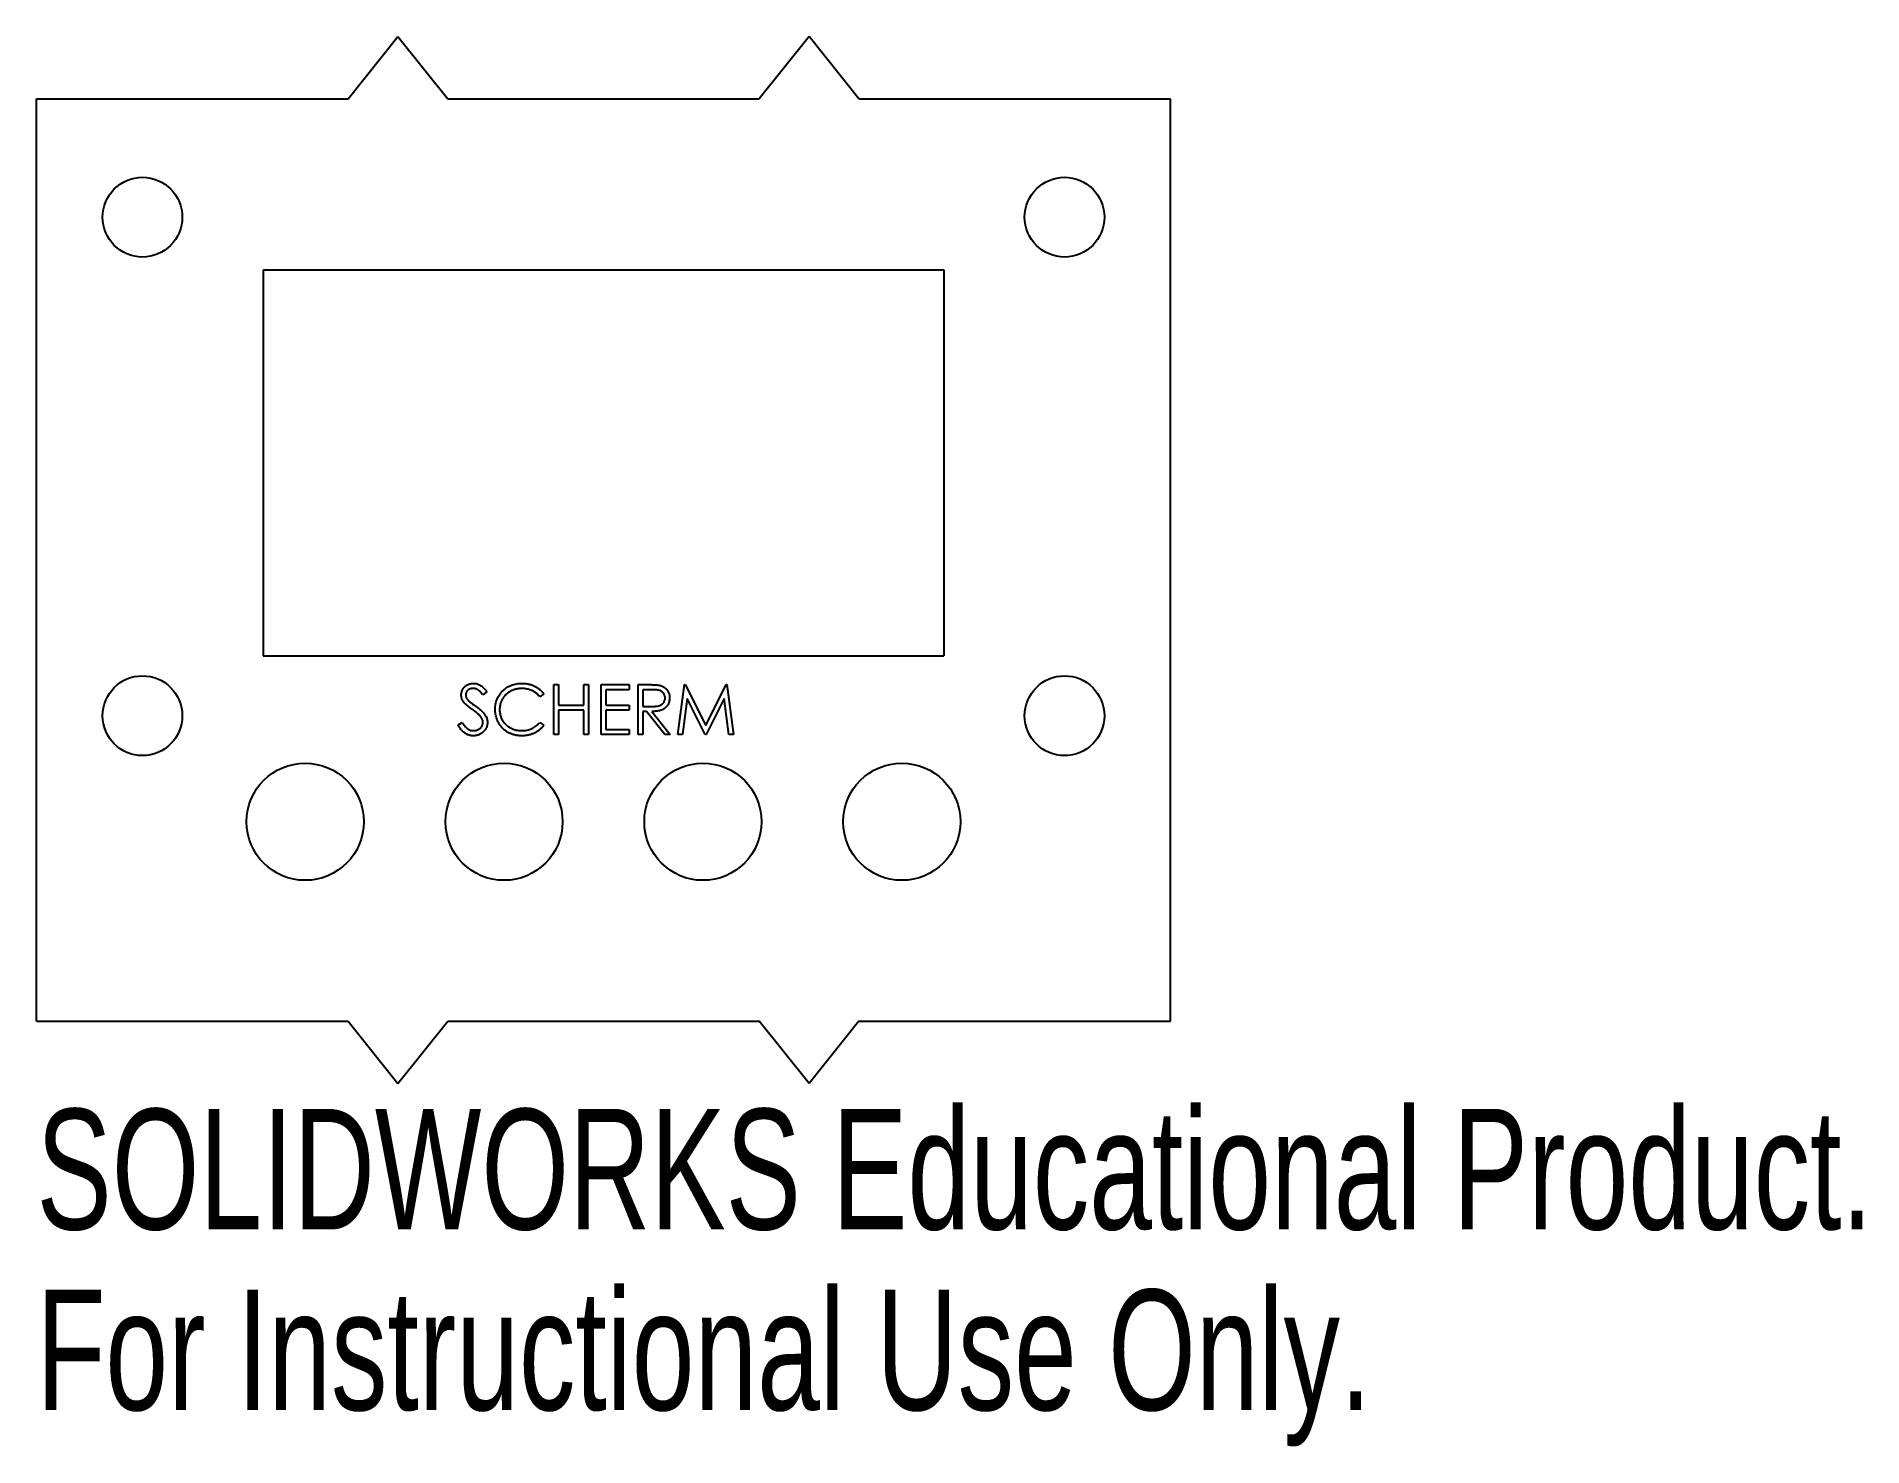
# Model space of a CAD drawing. Header units: millimetres. Extents: x 0 to 73.3, y -17.1 to 39.5.
import ezdxf

# ---------------------------------------------------------------- set-up
doc = ezdxf.new("R2010")
doc.units = ezdxf.units.MM
doc.styles.add('SLDTEXTSTYLE0', font='TXT', dxfattribs={"width": 0.7})

msp = doc.modelspace()

# ---------------------------------------------------------------- linework, layer by layer
at = {"color": 7, "linetype": 'Continuous', "lineweight": 25}
for p, q in [((12.5, 37), (14.5, 39.5)), ((14.5, 39.5), (16.5, 37)), ((31, 39.5), (29, 37)), ((33, 37), (31, 39.5)), ((0, 0), (0, 37)), ((0, 37), (12.5, 37)), ((16.5, 37), (29, 37)), ((33, 37), (45.5, 37)), ((45.5, 0), (45.5, 37)), ((9.1, 30.14), (9.1, 14.659)), ((9.1, 30.14), (36.4, 30.14)), ((36.4, 30.14), (36.4, 14.659)), ((9.1, 14.659), (36.4, 14.659)), ((18.069, 13.213), (17.907, 13.09)), ((20.762, 13.5), (20.941, 13.5)), ((20.762, 11.5), (20.762, 13.5)), ((20.941, 13.5), (20.941, 12.679)), ((21.967, 13.5), (22.146, 13.5)), ((21.967, 12.679), (21.967, 13.5)), ((22.146, 13.5), (22.146, 11.5)), ((22.659, 13.5), (23.787, 13.5)), ((22.659, 11.5), (22.659, 13.5)), ((22.839, 13.295), (22.839, 12.679)), ((23.787, 13.295), (22.839, 13.295)), ((23.787, 13.5), (23.787, 13.295)), ((24.146, 13.5), (24.546, 13.5)), ((24.146, 11.5), (24.146, 13.5)), ((24.326, 13.295), (24.326, 12.628)), ((24.701, 13.295), (24.326, 13.295)), ((25.736, 11.5), (26, 13.5)), ((26, 13.5), (26.026, 13.5)), ((26.026, 13.5), (26.851, 11.859)), ((26.851, 11.859), (27.675, 13.5)), ((27.675, 13.5), (27.701, 13.5)), ((27.701, 13.5), (27.967, 11.5)), ((20.351, 13.133), (20.194, 13.013)), ((20.941, 12.679), (21.967, 12.679)), ((20.941, 12.474), (20.941, 11.5)), ((21.967, 12.474), (20.941, 12.474)), ((21.967, 11.5), (21.967, 12.474)), ((22.839, 12.679), (23.787, 12.679)), ((22.839, 12.474), (22.839, 11.705)), ((23.787, 12.474), (22.839, 12.474)), ((23.787, 12.679), (23.787, 12.474)), ((24.326, 12.628), (24.692, 12.625)), ((26.108, 12.942), (25.917, 11.5)), ((26.833, 11.5), (26.108, 12.942)), ((27.595, 12.939), (26.873, 11.5)), ((27.786, 11.5), (27.595, 12.939)), ((16.915, 11.886), (17.085, 11.987)), ((20.194, 11.987), (20.351, 11.868)), ((24.326, 12.423), (24.326, 11.5)), ((24.472, 12.423), (24.326, 12.423)), ((25.206, 11.5), (24.472, 12.423)), ((24.693, 12.423), (25.428, 11.5)), ((20.941, 11.5), (20.762, 11.5)), ((22.146, 11.5), (21.967, 11.5)), ((23.787, 11.5), (22.659, 11.5)), ((22.839, 11.705), (23.787, 11.705)), ((23.787, 11.705), (23.787, 11.5)), ((24.326, 11.5), (24.146, 11.5)), ((25.428, 11.5), (25.206, 11.5)), ((25.917, 11.5), (25.736, 11.5)), ((26.873, 11.5), (26.833, 11.5)), ((27.967, 11.5), (27.786, 11.5)), ((0, 0), (12.5, 0)), ((12.5, 0), (14.5, -2.5)), ((14.5, -2.5), (16.5, 0)), ((16.5, 0), (29, 0)), ((31, -2.5), (29, 0)), ((33, 0), (31, -2.5)), ((33, 0), (45.5, 0))]:
    msp.add_line(p, q, dxfattribs=at)
for centre, radius in [((4.25, 32.253), 1.6), ((41.25, 32.253), 1.6), ((4.25, 12.253), 1.6), ((41.25, 12.253), 1.6), ((10.78, 8), 2.35), ((18.76, 8), 2.35), ((26.74, 8), 2.35), ((34.72, 8), 2.35)]:
    msp.add_circle(centre, radius, dxfattribs=at)
for points, knots in [([(17.044, 13.085), (17.044, 13.106), (17.046, 13.148), (17.058, 13.209), (17.078, 13.267), (17.106, 13.322), (17.141, 13.372), (17.182, 13.418), (17.231, 13.457), (17.285, 13.491), (17.344, 13.518), (17.406, 13.538), (17.47, 13.549), (17.514, 13.55), (17.536, 13.551)], [0, 0, 0, 0, 0.083785, 0.16578, 0.24628, 0.327461, 0.408797, 0.489715, 0.571376, 0.655523, 0.741019, 0.826547, 0.911989, 1, 1, 1, 1]), ([(17.516, 13.346), (17.496, 13.345), (17.456, 13.344), (17.399, 13.33), (17.348, 13.307), (17.305, 13.274), (17.268, 13.236), (17.242, 13.192), (17.226, 13.144), (17.224, 13.11), (17.223, 13.093)], [0, 0, 0, 0, 0.143073, 0.275903, 0.402371, 0.528414, 0.650356, 0.765895, 0.880774, 1, 1, 1, 1]), ([(17.907, 13.09), (17.897, 13.102), (17.878, 13.127), (17.85, 13.161), (17.823, 13.192), (17.796, 13.219), (17.771, 13.243), (17.747, 13.264), (17.724, 13.282), (17.695, 13.3), (17.659, 13.319), (17.613, 13.335), (17.565, 13.344), (17.533, 13.346), (17.516, 13.346)], [0, 0, 0, 0, 0.098469, 0.189629, 0.274184, 0.352183, 0.423199, 0.488551, 0.548473, 0.60144, 0.701198, 0.799592, 0.898545, 1, 1, 1, 1]), ([(17.536, 13.551), (17.56, 13.55), (17.607, 13.549), (17.676, 13.535), (17.742, 13.512), (17.796, 13.485), (17.837, 13.459), (17.869, 13.435), (17.902, 13.407), (17.935, 13.376), (17.968, 13.34), (18.001, 13.301), (18.036, 13.259), (18.058, 13.228), (18.069, 13.213)], [0, 0, 0, 0, 0.107233, 0.213252, 0.31883, 0.426794, 0.483646, 0.543604, 0.608308, 0.677127, 0.750686, 0.828713, 0.91219, 1, 1, 1, 1]), ([(18.403, 12.512), (18.404, 12.548), (18.405, 12.618), (18.42, 12.722), (18.444, 12.822), (18.478, 12.917), (18.521, 13.008), (18.574, 13.094), (18.637, 13.176), (18.708, 13.252), (18.787, 13.322), (18.871, 13.384), (18.961, 13.435), (19.055, 13.478), (19.154, 13.511), (19.258, 13.534), (19.367, 13.549), (19.441, 13.55), (19.479, 13.551)], [0, 0, 0, 0, 0.064558, 0.127014, 0.187955, 0.248014, 0.307748, 0.368235, 0.42947, 0.492743, 0.556258, 0.618217, 0.679655, 0.741246, 0.803415, 0.866815, 0.932328, 1, 1, 1, 1]), ([(19.468, 13.346), (19.447, 13.346), (19.408, 13.345), (19.348, 13.339), (19.29, 13.331), (19.233, 13.318), (19.177, 13.302), (19.123, 13.283), (19.069, 13.26), (19.017, 13.233), (18.967, 13.204), (18.919, 13.172), (18.875, 13.137), (18.833, 13.1), (18.794, 13.061), (18.758, 13.019), (18.725, 12.975), (18.695, 12.928), (18.668, 12.88), (18.646, 12.83), (18.626, 12.778), (18.61, 12.725), (18.597, 12.67), (18.589, 12.614), (18.583, 12.557), (18.582, 12.518), (18.582, 12.498)], [0, 0, 0, 0, 0.043955, 0.087502, 0.130463, 0.172752, 0.215403, 0.25765, 0.300153, 0.343121, 0.385925, 0.427686, 0.468818, 0.509492, 0.549883, 0.58998, 0.630405, 0.670869, 0.711384, 0.751627, 0.791776, 0.832459, 0.873319, 0.914543, 0.956924, 1, 1, 1, 1]), ([(20.194, 13.013), (20.183, 13.026), (20.161, 13.053), (20.125, 13.09), (20.088, 13.125), (20.049, 13.158), (20.008, 13.187), (19.966, 13.215), (19.922, 13.239), (19.861, 13.269), (19.781, 13.3), (19.68, 13.327), (19.575, 13.343), (19.504, 13.345), (19.468, 13.346)], [0, 0, 0, 0, 0.0631633, 0.1254749, 0.1871212, 0.2482943, 0.3092949, 0.3698501, 0.4309734, 0.492456, 0.616148, 0.7408437, 0.8681826, 1, 1, 1, 1]), ([(19.479, 13.551), (19.502, 13.551), (19.547, 13.55), (19.614, 13.545), (19.68, 13.536), (19.744, 13.524), (19.806, 13.509), (19.867, 13.49), (19.926, 13.467), (19.983, 13.442), (20.037, 13.413), (20.09, 13.381), (20.14, 13.347), (20.188, 13.31), (20.232, 13.27), (20.275, 13.227), (20.315, 13.181), (20.339, 13.149), (20.351, 13.133)], [0, 0, 0, 0, 0.068548, 0.135683, 0.201215, 0.265682, 0.329267, 0.392395, 0.45507, 0.517127, 0.57879, 0.63974, 0.700192, 0.759806, 0.819628, 0.879355, 0.939512, 1, 1, 1, 1]), ([(24.546, 13.5), (24.573, 13.5), (24.624, 13.5), (24.698, 13.499), (24.765, 13.496), (24.825, 13.494), (24.878, 13.489), (24.925, 13.485), (24.965, 13.48), (24.989, 13.475), (25, 13.473)], [0, 0, 0, 0, 0.1762578, 0.3384344, 0.4848221, 0.6171576, 0.7346984, 0.8373852, 0.9263724, 1, 1, 1, 1]), ([(25.223, 12.966), (25.222, 12.982), (25.221, 13.014), (25.21, 13.06), (25.191, 13.104), (25.166, 13.145), (25.135, 13.183), (25.099, 13.215), (25.058, 13.241), (25.02, 13.258), (24.987, 13.269), (24.957, 13.276), (24.924, 13.282), (24.887, 13.286), (24.846, 13.29), (24.801, 13.293), (24.752, 13.295), (24.718, 13.295), (24.701, 13.295)], [0, 0, 0, 0, 0.068814, 0.136365, 0.204019, 0.273064, 0.342913, 0.410965, 0.479169, 0.549308, 0.587652, 0.630647, 0.678879, 0.731934, 0.791111, 0.855283, 0.925086, 1, 1, 1, 1]), ([(25, 13.473), (25.014, 13.469), (25.043, 13.462), (25.085, 13.447), (25.125, 13.429), (25.162, 13.409), (25.197, 13.385), (25.231, 13.359), (25.262, 13.329), (25.291, 13.297), (25.318, 13.263), (25.34, 13.226), (25.36, 13.187), (25.375, 13.146), (25.388, 13.104), (25.397, 13.059), (25.402, 13.013), (25.402, 12.981), (25.403, 12.965)], [0, 0, 0, 0, 0.064217, 0.127064, 0.188745, 0.249132, 0.309453, 0.369827, 0.43065, 0.492352, 0.554072, 0.61569, 0.676798, 0.738439, 0.801317, 0.865185, 0.931641, 1, 1, 1, 1]), ([(17.155, 12.78), (17.147, 12.792), (17.129, 12.815), (17.106, 12.851), (17.087, 12.888), (17.071, 12.926), (17.059, 12.965), (17.05, 13.004), (17.044, 13.044), (17.044, 13.071), (17.044, 13.085)], [0, 0, 0, 0, 0.133507, 0.262559, 0.388264, 0.512667, 0.633722, 0.755394, 0.877553, 1, 1, 1, 1]), ([(17.483, 12.508), (17.462, 12.523), (17.422, 12.552), (17.366, 12.594), (17.315, 12.633), (17.271, 12.669), (17.233, 12.701), (17.201, 12.73), (17.176, 12.756), (17.162, 12.772), (17.155, 12.78)], [0, 0, 0, 0, 0.181535, 0.347082, 0.495568, 0.628357, 0.74552, 0.845831, 0.930782, 1, 1, 1, 1]), ([(17.223, 13.093), (17.223, 13.082), (17.224, 13.061), (17.23, 13.029), (17.238, 12.997), (17.251, 12.966), (17.269, 12.934), (17.292, 12.902), (17.321, 12.868), (17.343, 12.846), (17.355, 12.835)], [0, 0, 0, 0, 0.107285, 0.214746, 0.322939, 0.434116, 0.553412, 0.686073, 0.834256, 1, 1, 1, 1]), ([(17.355, 12.835), (17.359, 12.831), (17.37, 12.821), (17.389, 12.806), (17.414, 12.787), (17.444, 12.764), (17.481, 12.737), (17.524, 12.707), (17.572, 12.672), (17.606, 12.648), (17.624, 12.635)], [0, 0, 0, 0, 0.052594, 0.124952, 0.218094, 0.333502, 0.468789, 0.624938, 0.801683, 1, 1, 1, 1]), ([(17.844, 12.189), (17.835, 12.201), (17.816, 12.225), (17.784, 12.26), (17.746, 12.297), (17.703, 12.337), (17.655, 12.377), (17.603, 12.42), (17.545, 12.464), (17.504, 12.493), (17.483, 12.508)], [0, 0, 0, 0, 0.0902792, 0.1895299, 0.2991979, 0.4189259, 0.5483763, 0.6881364, 0.8390835, 1, 1, 1, 1]), ([(17.624, 12.635), (17.645, 12.62), (17.688, 12.589), (17.747, 12.543), (17.802, 12.498), (17.85, 12.454), (17.894, 12.412), (17.933, 12.372), (17.966, 12.332), (18.002, 12.281), (18.039, 12.219), (18.071, 12.143), (18.091, 12.067), (18.094, 12.015), (18.095, 11.99)], [0, 0, 0, 0, 0.096972, 0.187773, 0.272396, 0.351321, 0.424335, 0.491909, 0.554233, 0.611268, 0.716348, 0.81454, 0.908495, 1, 1, 1, 1]), ([(18.656, 11.798), (18.636, 11.823), (18.596, 11.873), (18.544, 11.953), (18.5, 12.037), (18.464, 12.124), (18.437, 12.216), (18.417, 12.311), (18.405, 12.41), (18.403, 12.477), (18.403, 12.512)], [0, 0, 0, 0, 0.124329, 0.247156, 0.36878, 0.490734, 0.613614, 0.738958, 0.867311, 1, 1, 1, 1]), ([(18.582, 12.498), (18.583, 12.468), (18.584, 12.41), (18.597, 12.325), (18.616, 12.244), (18.645, 12.167), (18.68, 12.092), (18.725, 12.023), (18.777, 11.956), (18.836, 11.894), (18.902, 11.838), (18.972, 11.788), (19.046, 11.747), (19.125, 11.713), (19.208, 11.686), (19.295, 11.668), (19.386, 11.656), (19.448, 11.654), (19.48, 11.654)], [0, 0, 0, 0, 0.064323, 0.12629, 0.186726, 0.246146, 0.305576, 0.365429, 0.426326, 0.48884, 0.551725, 0.613919, 0.675484, 0.737334, 0.800229, 0.864502, 0.931041, 1, 1, 1, 1]), ([(24.692, 12.625), (24.709, 12.625), (24.742, 12.625), (24.79, 12.628), (24.835, 12.63), (24.876, 12.634), (24.914, 12.639), (24.948, 12.646), (24.979, 12.653), (25.015, 12.665), (25.055, 12.683), (25.098, 12.71), (25.135, 12.743), (25.167, 12.781), (25.192, 12.823), (25.21, 12.869), (25.221, 12.916), (25.222, 12.949), (25.223, 12.966)], [0, 0, 0, 0, 0.0716681, 0.1389133, 0.2011846, 0.2591244, 0.312255, 0.3606815, 0.4050861, 0.4451017, 0.5187778, 0.5894616, 0.6584622, 0.7272832, 0.7963225, 0.8631749, 0.9309494, 1, 1, 1, 1]), ([(25.403, 12.965), (25.402, 12.938), (25.4, 12.886), (25.385, 12.811), (25.36, 12.741), (25.325, 12.675), (25.281, 12.617), (25.229, 12.565), (25.167, 12.522), (25.11, 12.492), (25.059, 12.473), (25.017, 12.459), (24.972, 12.449), (24.923, 12.439), (24.87, 12.432), (24.815, 12.427), (24.755, 12.424), (24.714, 12.423), (24.693, 12.423)], [0, 0, 0, 0, 0.07878, 0.153721, 0.226714, 0.299191, 0.37119, 0.443006, 0.516689, 0.593217, 0.633873, 0.676989, 0.7229, 0.771959, 0.824211, 0.879379, 0.937948, 1, 1, 1, 1]), ([(17.524, 11.449), (17.509, 11.449), (17.478, 11.45), (17.434, 11.455), (17.391, 11.462), (17.349, 11.474), (17.307, 11.487), (17.267, 11.505), (17.228, 11.525), (17.19, 11.549), (17.153, 11.576), (17.117, 11.608), (17.081, 11.644), (17.046, 11.684), (17.012, 11.728), (16.979, 11.777), (16.946, 11.83), (16.926, 11.867), (16.915, 11.886)], [0, 0, 0, 0, 0.0572083, 0.1136961, 0.1691779, 0.2241592, 0.2787199, 0.3337942, 0.3892415, 0.4458221, 0.5037043, 0.5642939, 0.6279754, 0.6950383, 0.7653727, 0.8396114, 0.9175378, 1, 1, 1, 1]), ([(17.085, 11.987), (17.1, 11.961), (17.13, 11.91), (17.181, 11.842), (17.233, 11.784), (17.287, 11.737), (17.343, 11.7), (17.402, 11.673), (17.462, 11.657), (17.503, 11.655), (17.524, 11.654)], [0, 0, 0, 0, 0.159004, 0.304646, 0.438547, 0.562322, 0.677433, 0.786897, 0.893611, 1, 1, 1, 1]), ([(17.524, 11.654), (17.541, 11.654), (17.576, 11.655), (17.627, 11.665), (17.677, 11.679), (17.724, 11.699), (17.768, 11.724), (17.807, 11.754), (17.84, 11.788), (17.867, 11.825), (17.888, 11.865), (17.904, 11.906), (17.913, 11.949), (17.915, 11.978), (17.915, 11.993)], [0, 0, 0, 0, 0.091264, 0.18093, 0.270088, 0.360156, 0.448343, 0.532666, 0.613834, 0.693982, 0.772716, 0.849335, 0.923967, 1, 1, 1, 1]), ([(18.095, 11.99), (18.095, 11.972), (18.094, 11.937), (18.085, 11.884), (18.073, 11.834), (18.054, 11.785), (18.031, 11.738), (18.002, 11.693), (17.968, 11.65), (17.929, 11.609), (17.886, 11.572), (17.841, 11.539), (17.794, 11.511), (17.744, 11.488), (17.692, 11.471), (17.638, 11.458), (17.582, 11.45), (17.543, 11.449), (17.524, 11.449)], [0, 0, 0, 0, 0.061484, 0.121775, 0.18092, 0.240256, 0.300114, 0.361146, 0.423501, 0.488669, 0.553954, 0.617581, 0.680238, 0.742187, 0.804663, 0.868259, 0.93302, 1, 1, 1, 1]), ([(17.915, 11.993), (17.915, 12.009), (17.913, 12.043), (17.898, 12.093), (17.876, 12.143), (17.855, 12.173), (17.844, 12.189)], [0, 0, 0, 0, 0.234723, 0.477158, 0.728556, 1, 1, 1, 1]), ([(19.481, 11.449), (19.46, 11.449), (19.417, 11.449), (19.354, 11.454), (19.293, 11.461), (19.234, 11.47), (19.176, 11.482), (19.12, 11.498), (19.066, 11.515), (19.014, 11.536), (18.963, 11.559), (18.914, 11.585), (18.866, 11.614), (18.821, 11.645), (18.777, 11.679), (18.735, 11.716), (18.694, 11.756), (18.669, 11.784), (18.656, 11.798)], [0, 0, 0, 0, 0.069663, 0.13775, 0.203917, 0.26878, 0.332414, 0.394754, 0.45618, 0.516996, 0.577396, 0.637198, 0.696999, 0.756756, 0.816554, 0.876948, 0.938132, 1, 1, 1, 1]), ([(19.48, 11.654), (19.515, 11.655), (19.584, 11.657), (19.684, 11.673), (19.781, 11.699), (19.873, 11.735), (19.961, 11.783), (20.044, 11.84), (20.123, 11.909), (20.17, 11.961), (20.194, 11.987)], [0, 0, 0, 0, 0.128515, 0.252949, 0.374755, 0.49594, 0.617181, 0.740909, 0.867811, 1, 1, 1, 1]), ([(20.351, 11.868), (20.339, 11.852), (20.313, 11.819), (20.273, 11.773), (20.23, 11.73), (20.184, 11.69), (20.137, 11.652), (20.086, 11.618), (20.034, 11.586), (19.979, 11.557), (19.923, 11.532), (19.865, 11.51), (19.805, 11.491), (19.743, 11.475), (19.68, 11.463), (19.615, 11.455), (19.549, 11.449), (19.504, 11.449), (19.481, 11.449)], [0, 0, 0, 0, 0.061674, 0.123053, 0.183475, 0.243727, 0.304279, 0.364863, 0.425946, 0.487391, 0.54922, 0.611144, 0.673529, 0.736961, 0.800785, 0.866013, 0.932101, 1, 1, 1, 1])]:
    msp.add_open_spline(points, degree=3, knots=knots, dxfattribs=at)

# ---------------------------------------------------------------- texts
at = {"color": 7, "linetype": 'Continuous', "char_height": 4.83362, "attachment_point": 1, "style": 'SLDTEXTSTYLE0'}
for s, insert in [('SOLIDWORKS Educational Product.', (0, -3.52)), ('For Instructional Use Only.', (0, -10.77))]:
    msp.add_mtext(s, dxfattribs=dict(at, insert=insert))

doc.saveas('drawing.dxf')
